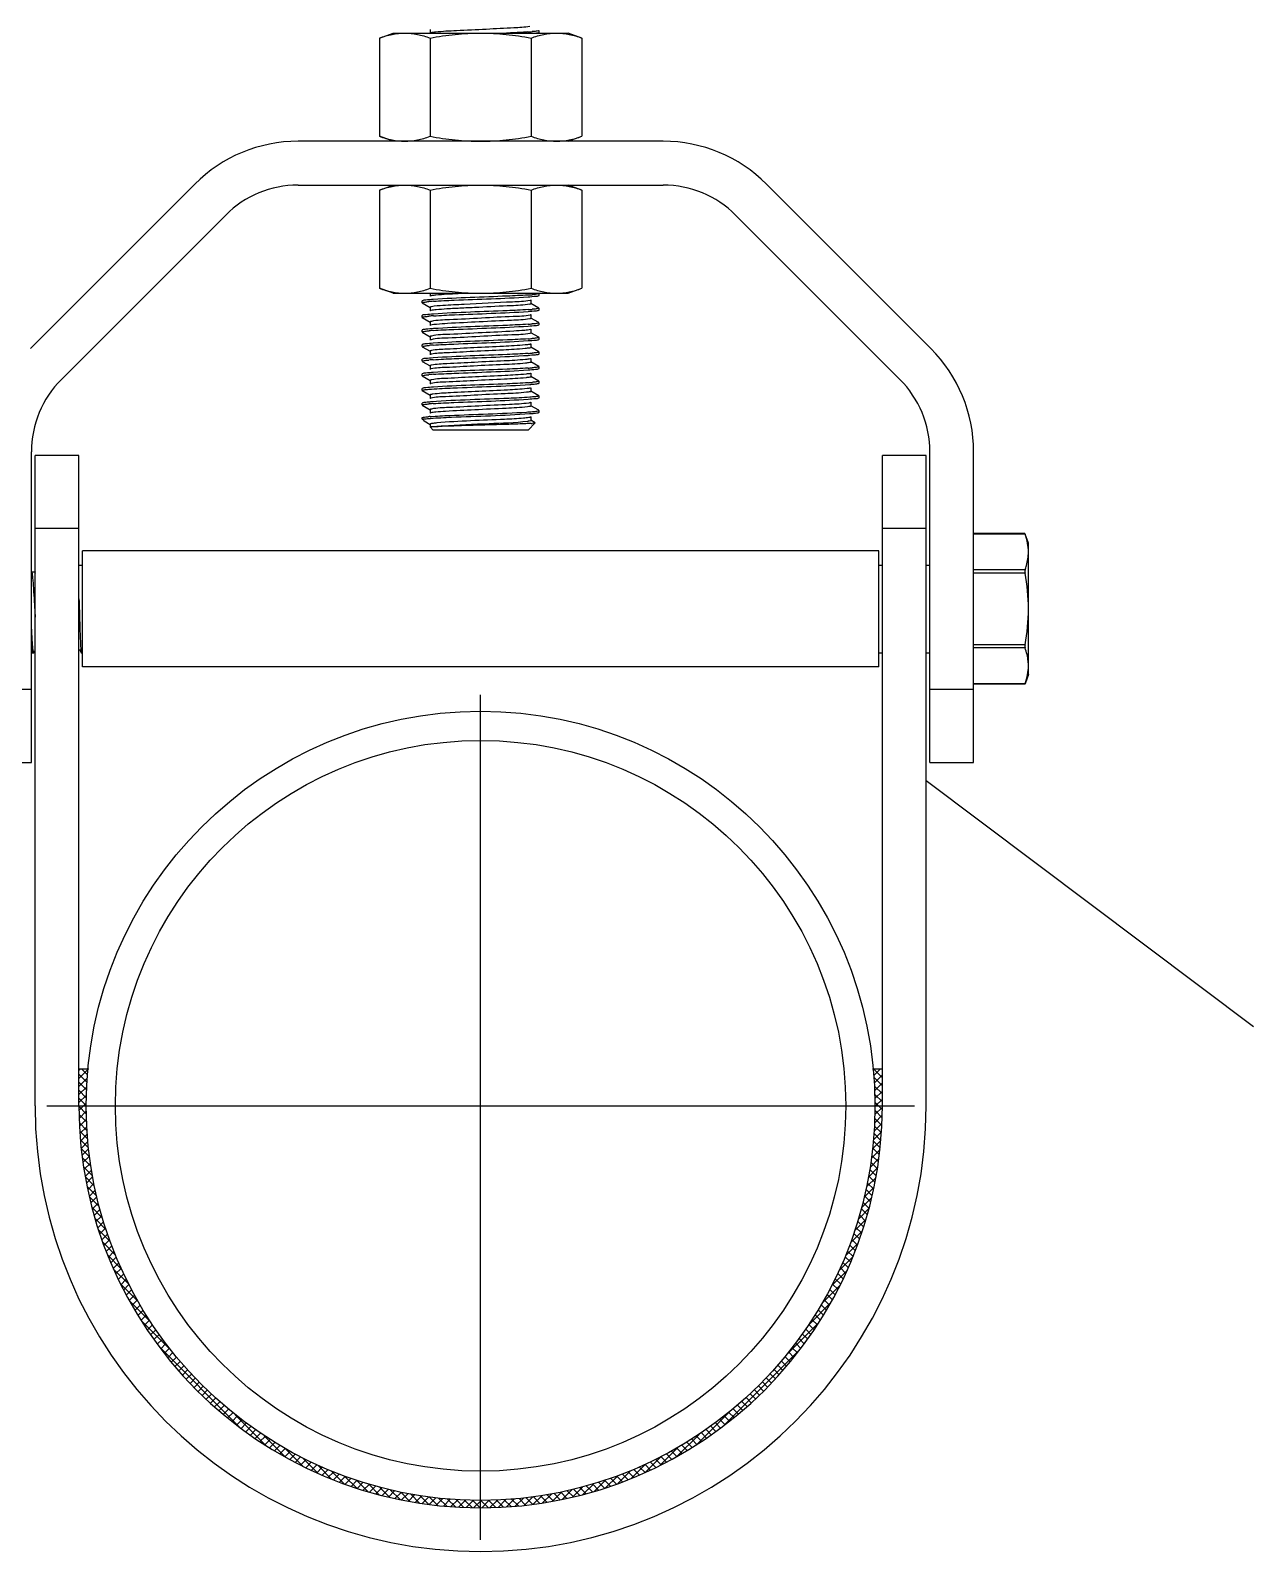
# Model space of a CAD drawing. Extents: x 27938 to 1507990, y 110129 to 923079.
# Drawn here: x 646311 to 648305, y 338932 to 341410 of the extents above; entities that cross this region are included whole.
import ezdxf

# ---------------------------------------------------------------- set-up
doc = ezdxf.new("R2010")
doc.units = 0
doc.header["$LTSCALE"] = 1000
doc.header["$MEASUREMENT"] = 0
doc.linetypes.add('CENTER', pattern=[50.8, 31.75, -6.35, 6.35, -6.35])
doc.styles.get("Standard").update_dxf_attribs({"font": 'gbenor.shx', "bigfont": 'gbcbig.shx'})
doc.dimstyles.get("Standard").update_dxf_attribs({"dimtxt": 0.18, "dimasz": 0.18, "dimexe": 0.18, "dimexo": 0.0625, "dimgap": 0.09, "dimtad": 0, "dimtih": 1, "dimtoh": 1, "dimdec": 4, "dimzin": 0, "dimdsep": 46, "dimtxsty": 'Standard', "dimcen": 0.09, "dimadec": 0, "dimazin": 0, "dimtfac": 1, "dimtdec": 4, "dimtofl": 0, "dimtmove": 0, "dimatfit": 3, "dimfxl": 1, "dimtolj": 1, "dimtzin": 0, "dimarcsym": 0})

msp = doc.modelspace()

# ---------------------------------------------------------------- hatches: boundary and pattern name
h = msp.add_hatch()
h.set_pattern_fill('ANSI37', color=256, scale=2.904, style=0)
h.set_pattern_definition([(45, (786644.907, 604978.367), (-6.51966594, 6.51966594), []), (135, (786644.907, 604978.367), (-6.51966594, -6.51966594), [])])
h.paths.add_polyline_path([(647700.1, 339717.8), (647685.4, 339717.8, -0.023186), (647688.2, 339658.3, -1), (646402.3, 339658.3, -0.023186), (646405.1, 339717.8), (646390.4, 339717.8), (646390.4, 339658.3, 1), (647700.1, 339658.3)])

# ---------------------------------------------------------------- linework, layer by layer
at = {"linetype": 'Continuous'}
for p, q in [((646880.3, 341398.1), (646902.4, 341406.1)), ((646880.3, 341398.1), (646880.3, 341238)), ((646902.4, 341406.1), (647188.1, 341406.1)), ((646962.8, 341398.1), (646962.8, 341238)), ((646962.9, 341411.9), (646962.9, 341405.9)), ((647127.7, 341398.1), (647127.7, 341238)), ((647140.3, 341407.1), (647140.5, 341407.4)), ((647140.5, 341407.4), (647140.5, 341410.4)), ((647140.5, 341407.4), (647140.5, 341410.4)), ((647210.2, 341398.1), (647188.1, 341406.1)), ((647210.2, 341398.1), (647210.2, 341238)), ((647342.9, 341229.9), (646747.6, 341229.9)), ((646902.4, 341229.9), (646880.3, 341238)), ((647188.1, 341229.9), (647210.2, 341238)), ((646579.2, 341160.2), (646311.3, 340892.3)), ((646747.6, 341158.5), (647342.9, 341158.5)), ((646880.3, 341150.4), (646902.4, 341158.5)), ((646880.3, 341150.4), (646880.3, 340990.3)), ((646962.8, 341150.4), (646962.8, 340990.3)), ((647127.7, 341150.4), (647127.7, 340990.3)), ((647210.2, 341150.4), (647188.1, 341158.5)), ((647210.2, 341150.4), (647210.2, 340990.3)), ((647779.2, 340892.3), (647511.3, 341160.2)), ((646361.8, 340841.8), (646629.7, 341109.7)), ((647460.8, 341109.7), (647728.7, 340841.8)), ((646902.4, 340982.3), (646880.3, 340990.3)), ((646902.4, 340982.3), (647188.1, 340982.3)), ((646950.2, 340970.1), (646950, 340969.8)), ((646950, 340966.9), (646950, 340969.8)), ((646950, 340966.9), (646950, 340969.8)), ((646962.9, 340983.2), (646962.9, 340977.3)), ((647127.6, 340965.4), (647127.6, 340971.3)), ((647140.3, 340978.5), (647140.5, 340978.8)), ((647140.5, 340978.8), (647140.5, 340981.7)), ((647140.5, 340978.8), (647140.5, 340981.7)), ((647188.1, 340982.3), (647210.2, 340990.3)), ((646950.2, 340946.3), (646950, 340946)), ((646950, 340943), (646950, 340946)), ((646950, 340943), (646950, 340946)), ((646950.2, 340966.6), (646963.1, 340959.1)), ((646962.9, 340959.4), (646962.9, 340953.5)), ((647140.3, 340958.2), (647127.3, 340965.7)), ((647127.6, 340941.6), (647127.6, 340947.5)), ((647140.3, 340954.7), (647140.5, 340954.9)), ((647140.5, 340954.9), (647140.5, 340957.9)), ((647140.5, 340954.9), (647140.5, 340957.9)), ((646950.2, 340922.5), (646950, 340922.2)), ((646950, 340919.2), (646950, 340922.2)), ((646950, 340919.2), (646950, 340922.2)), ((646950.2, 340942.8), (646963.1, 340935.3)), ((646950.2, 340919), (646963.1, 340911.5)), ((646962.9, 340935.6), (646962.9, 340929.6)), ((647126.2, 340940.8), (647125.5, 340940.7)), ((647140.3, 340934.4), (647127.3, 340941.9)), ((647127.6, 340917.7), (647127.6, 340923.7)), ((647140.3, 340930.9), (647140.5, 340931.1)), ((647140.5, 340931.1), (647140.5, 340934.1)), ((647140.5, 340931.1), (647140.5, 340934.1)), ((646950.2, 340898.7), (646950, 340898.4)), ((646950, 340895.4), (646950, 340898.4)), ((646950, 340895.4), (646950, 340898.4)), ((646950.2, 340895.2), (646963.1, 340887.7)), ((646962.9, 340911.8), (646962.9, 340905.8)), ((647126.5, 340917.1), (647125.6, 340916.9)), ((647140.3, 340910.6), (647127.3, 340918)), ((647140.3, 340886.7), (647127.3, 340894.2)), ((647127.6, 340893.9), (647127.6, 340899.9)), ((647140.3, 340907.1), (647140.5, 340907.3)), ((647140.5, 340907.3), (647140.5, 340910.3)), ((647140.5, 340907.3), (647140.5, 340910.3)), ((646950.2, 340874.8), (646950, 340874.6)), ((646950, 340871.6), (646950, 340874.6)), ((646950, 340871.6), (646950, 340874.6)), ((646950.2, 340871.3), (646963.1, 340863.9)), ((646962.9, 340888), (646962.9, 340882)), ((647140.3, 340862.9), (647127.3, 340870.4)), ((647127.6, 340870.1), (647127.6, 340876.1)), ((647140.3, 340883.2), (647140.5, 340883.5)), ((647140.5, 340883.5), (647140.5, 340886.5)), ((647140.5, 340883.5), (647140.5, 340886.5)), ((646950.2, 340851), (646950, 340850.8)), ((646950, 340847.8), (646950, 340850.8)), ((646950, 340847.8), (646950, 340850.8)), ((646950.2, 340847.5), (646963.1, 340840)), ((646962.9, 340864.2), (646962.9, 340858.2)), ((647140.3, 340839.1), (647127.3, 340846.6)), ((647127.6, 340846.3), (647127.6, 340852.3)), ((647140.3, 340859.4), (647140.5, 340859.7)), ((647140.5, 340859.7), (647140.5, 340862.7)), ((647140.5, 340859.7), (647140.5, 340862.7)), ((646950.2, 340827.2), (646950, 340827)), ((646950, 340824), (646950, 340827)), ((646950, 340824), (646950, 340827)), ((646950.2, 340823.7), (646963.1, 340816.2)), ((646962.9, 340840.3), (646962.9, 340834.4)), ((647140.3, 340815.3), (647127.3, 340822.8)), ((647127.6, 340822.5), (647127.6, 340828.4)), ((647140.3, 340835.6), (647140.5, 340835.9)), ((647140.5, 340835.9), (647140.5, 340838.9)), ((647140.5, 340835.9), (647140.5, 340838.9)), ((646950.2, 340803.4), (646950, 340803.1)), ((646950, 340800.2), (646950, 340803.1)), ((646950, 340800.2), (646950, 340803.1)), ((646950.2, 340799.9), (646963.1, 340792.4)), ((646962.9, 340816.5), (646962.9, 340810.6)), ((647140.3, 340791.5), (647127.3, 340799)), ((647127.6, 340798.7), (647127.6, 340804.6)), ((647140.3, 340811.8), (647140.5, 340812.1)), ((647140.5, 340812.1), (647140.5, 340815)), ((647140.5, 340812.1), (647140.5, 340815)), ((646950, 340779.4), (646950.2, 340779.6)), ((646950, 340779.3), (646950, 340779.4)), ((646950, 340777.2), (646950, 340779.3)), ((646950, 340777.2), (646952.6, 340777.2)), ((646952.1, 340775.1), (646953, 340774.5)), ((646953, 340774.5), (646963.1, 340768.6)), ((646962.9, 340792.7), (646962.9, 340786.8)), ((647122.6, 340759.4), (647134.3, 340771)), ((647127.3, 340780.5), (647128.4, 340781.1)), ((647134.2, 340771.2), (647127.3, 340775.2)), ((647127.6, 340774.9), (647127.6, 340780.8)), ((647140.3, 340791), (647140.4, 340791.1)), ((647140.3, 340788), (647140.5, 340788.3)), ((647140.5, 340788.3), (647140.5, 340791.2)), ((647140.5, 340788.3), (647140.5, 340791.2)), ((646962.9, 340768.9), (646962.9, 340764.4)), ((646968.5, 340764.4), (646962.9, 340764.4)), ((646967.9, 340759.4), (646962.9, 340764.4)), ((647122.6, 340759.4), (646967.9, 340759.4)), ((646313, 340217.9), (646313, 340723.9)), ((647777.5, 340217.9), (647777.5, 340723.9)), ((647848.9, 340217.9), (647848.9, 340723.9)), ((646390.4, 340718), (646319, 340718)), ((646319, 339658.3), (646319, 340718)), ((646390.4, 339658.3), (646390.4, 340718)), ((647771.5, 340718), (647700.1, 340718)), ((647700.1, 339658.3), (647700.1, 340718)), ((647771.5, 339658.3), (647771.5, 340718)), ((646390.4, 340598.9), (646319, 340598.9)), ((647771.5, 340598.9), (647700.1, 340598.9)), ((647932.6, 340590.7), (647848.9, 340590.7)), ((647932.8, 340589.9), (647848.9, 340589.9)), ((647932.5, 340590.7), (647932.8, 340589.9)), ((647938.2, 340575.1), (647932.8, 340589.9)), ((647938.2, 340360.8), (647938.2, 340575.1)), ((647694.1, 340562.6), (646396.4, 340562.6)), ((646396.4, 340373.3), (646396.4, 340562.6)), ((647694.1, 340373.3), (647694.1, 340562.6)), ((646313.3, 340527.8), (646313, 340528.3)), ((646318.2, 340528), (646313, 340528)), ((646319, 340529.7), (646318, 340528)), ((646390.4, 340539.4), (646396.4, 340539.4)), ((646390.4, 340539.4), (646396.4, 340539.4)), ((647694.1, 340539.4), (647700.1, 340539.4)), ((647694.1, 340539.4), (647700.1, 340539.4)), ((647771.5, 340539.4), (647777.5, 340539.4)), ((647771.5, 340539.4), (647777.5, 340539.4)), ((647932.8, 340531.5), (647848.9, 340531.5)), ((647932.8, 340526.3), (647848.9, 340526.3)), ((646313, 340398.5), (646314, 340396.7)), ((646317.2, 340396.7), (646319, 340399.8)), ((646390.4, 340401.6), (646391.3, 340401.6)), ((646391, 340401.8), (646391.1, 340401.6)), ((646391.1, 340401.6), (646394, 340396.5)), ((647932.8, 340409.5), (647848.9, 340409.5)), ((647932.8, 340404.3), (647848.9, 340404.3)), ((646314, 340396.7), (646314.3, 340396.5)), ((646314.3, 340396.5), (646316.9, 340396.5)), ((646314.3, 340396.5), (646316.9, 340396.5)), ((646317.2, 340396.7), (646316.9, 340396.5)), ((646394, 340396.5), (646394.1, 340396.5)), ((646394.1, 340396.5), (646396.4, 340396.5)), ((646394.1, 340396.5), (646396.4, 340396.5)), ((647694.1, 340373.3), (646396.4, 340373.3)), ((647694.1, 340396.5), (647700.1, 340396.5)), ((647694.1, 340396.5), (647700.1, 340396.5)), ((647771.5, 340396.5), (647777.5, 340396.5)), ((647771.5, 340396.5), (647777.5, 340396.5)), ((647938.2, 340360.8), (647932.8, 340345.9)), ((646241.6, 340336.9), (646313, 340336.9)), ((647777.5, 340336.9), (647848.9, 340336.9)), ((647932.8, 340345.9), (647848.9, 340345.9)), ((647932.6, 340345.1), (647848.9, 340345.1)), ((647932.8, 340345.9), (647932.5, 340345.1)), ((646241.6, 340217.9), (646313, 340217.9)), ((647777.5, 340217.9), (647848.9, 340217.9)), ((646406.6, 339717.8), (646390.4, 339717.8)), ((647700.1, 339717.8), (647683.9, 339717.8))]:
    msp.add_line(p, q, dxfattribs=at)
at = {"color": 0, "linetype": 'CENTER'}
for p, q in [((647045.2, 338951), (647045.2, 340327.7)), ((646338, 339658.3), (647752.5, 339658.3))]:
    msp.add_line(p, q, dxfattribs=at)
at = {"linetype": 'Continuous'}
for radius in [642.9, 595.3]:
    msp.add_circle((647045.2, 339658.3), radius, dxfattribs=at)
for centre, radius, start, end in [((647095, 341819.1), 412, 273.8133, 274.8057), ((647125.7, 341484.9), 79.4, 277.0234, 277.4125), ((646747.6, 340991.8), 238.1, 90, 135), ((647342.9, 340991.8), 238.1, 45, 90), ((646747.6, 340991.8), 166.7, 90, 135), ((647342.9, 340991.8), 166.7, 45, 90), ((646995.7, 340556.3), 413.8, 93.801, 94.806), ((647095.1, 341388.4), 409.9, 273.83, 274.8033), ((646996.1, 340527.9), 418.5, 93.7705, 94.8059), ((647095.1, 341364.7), 410.1, 273.8287, 274.8033), ((647121.6, 340983.8), 19.7, 281.4638, 282.555), ((646995.2, 340515.2), 407.3, 93.848, 94.803), ((647095.1, 341340.5), 409.6, 273.8318, 274.8033), ((646995.3, 340490.2), 408.5, 93.8383, 94.8045), ((647095.4, 341313.9), 406.9, 273.8501, 274.8032), ((646995.4, 340464.5), 410.4, 93.8243, 94.8054), ((647095.2, 341292.2), 409, 273.8361, 274.8034), ((647610.8, 340723.9), 238.1, 0, 45), ((646995.7, 340437.4), 413.7, 93.8019, 94.806), ((647095.1, 341269.3), 409.9, 273.8301, 274.8033), ((646479.7, 340723.9), 166.7, 135, 180), ((647095.1, 341245.7), 410.1, 273.8286, 274.8033), ((647610.8, 340723.9), 166.7, 0, 45), ((646995.2, 340396.2), 407.3, 93.8481, 94.803), ((646985.5, 340494.9), 287.3, 94.5029, 95.1286), ((646991.5, 340417.2), 362.3, 94.4288, 94.5479), ((647111.1, 340859.3), 86.5, 277.0601, 277.7461), ((647116.4, 340928.1), 158.4, 274.1459, 274.589), ((647045.2, 339658.3), 726.3, 180, 0), ((647045.2, 339658.3), 654.9, 180, 0)]:
    msp.add_arc(centre, radius, start, end, dxfattribs=at)
for points, knots in [([(647125.2, 341416.9), (647116.8, 341415.3), (647093, 341414.4), (647053.3, 341412.1), (647010.6, 341410.2), (646983, 341408.8), (646971.6, 341407.7)], [0, 0, 0, 0, 0.167345, 0.461239, 0.776453, 1, 1, 1, 1]), ([(646880.3, 341398.1), (646887, 341400.5), (646900.5, 341404.6), (646914.6, 341406.1), (646921.5, 341406.1)], [0, 0, 0, 0, 0.506411, 1, 1, 1, 1]), ([(646921.5, 341406.1), (646928.5, 341406.1), (646942.5, 341404.6), (646956.1, 341400.5), (646962.8, 341398.1)], [0, 0, 0, 0, 0.493589, 1, 1, 1, 1]), ([(646962.8, 341398.1), (646976.4, 341400.6), (647003.8, 341404.6), (647031.4, 341406.1), (647045.2, 341406.1)], [0, 0, 0, 0, 0.500036, 1, 1, 1, 1]), ([(646971.6, 341407.7), (646970.5, 341407.6), (646967.7, 341407.1), (646964.7, 341407.1), (646963.1, 341406.2)], [0, 0, 0, 0, 0.374818, 1, 1, 1, 1]), ([(647045.2, 341406.1), (647059.1, 341406.1), (647086.7, 341404.6), (647114.1, 341400.6), (647127.7, 341398.1)], [0, 0, 0, 0, 0.499964, 1, 1, 1, 1]), ([(647122.4, 341408), (647119.9, 341407.8), (647108.2, 341407.1), (647096.5, 341406.6), (647087.2, 341406.1)], [0, 0, 0, 0, 0.209715, 1, 1, 1, 1]), ([(647127.7, 341398.1), (647134.4, 341400.5), (647148, 341404.6), (647162, 341406.1), (647169, 341406.1)], [0, 0, 0, 0, 0.506411, 1, 1, 1, 1]), ([(647140.5, 341410.4), (647140.5, 341409.9), (647138.2, 341409.6), (647137.1, 341409.3), (647135.9, 341409.2)], [0, 0, 0, 0, 0.271552, 1, 1, 1, 1]), ([(647135.9, 341406.2), (647136.5, 341406.3), (647137.9, 341406.5), (647139.5, 341406.7), (647140.3, 341407.1)], [0, 0, 0, 0, 0.362796, 1, 1, 1, 1]), ([(647169, 341406.1), (647175.9, 341406.1), (647190, 341404.6), (647203.5, 341400.5), (647210.2, 341398.1)], [0, 0, 0, 0, 0.493589, 1, 1, 1, 1]), ([(646880.3, 341238), (646887, 341235.5), (646900.5, 341231.5), (646914.6, 341229.9), (646921.5, 341229.9)], [0, 0, 0, 0, 0.506411, 1, 1, 1, 1]), ([(646921.5, 341229.9), (646928.5, 341229.9), (646942.5, 341231.5), (646956.1, 341235.5), (646962.8, 341238)], [0, 0, 0, 0, 0.493589, 1, 1, 1, 1]), ([(646962.8, 341238), (646976.4, 341235.5), (647003.8, 341231.4), (647031.4, 341229.9), (647045.2, 341229.9)], [0, 0, 0, 0, 0.500036, 1, 1, 1, 1]), ([(647045.2, 341229.9), (647059.1, 341229.9), (647086.7, 341231.4), (647114.1, 341235.5), (647127.7, 341238)], [0, 0, 0, 0, 0.499964, 1, 1, 1, 1]), ([(647127.7, 341238), (647134.4, 341235.5), (647148, 341231.5), (647162, 341229.9), (647169, 341229.9)], [0, 0, 0, 0, 0.506411, 1, 1, 1, 1]), ([(647169, 341229.9), (647175.9, 341229.9), (647190, 341231.5), (647203.5, 341235.5), (647210.2, 341238)], [0, 0, 0, 0, 0.493589, 1, 1, 1, 1]), ([(646880.3, 341150.4), (646887, 341152.9), (646900.5, 341156.9), (646914.6, 341158.5), (646921.5, 341158.5)], [0, 0, 0, 0, 0.506411, 1, 1, 1, 1]), ([(646921.5, 341158.5), (646928.5, 341158.5), (646942.5, 341156.9), (646956.1, 341152.9), (646962.8, 341150.4)], [0, 0, 0, 0, 0.493589, 1, 1, 1, 1]), ([(646962.8, 341150.4), (646976.4, 341152.9), (647003.8, 341157), (647031.4, 341158.5), (647045.2, 341158.5)], [0, 0, 0, 0, 0.500036, 1, 1, 1, 1]), ([(647045.2, 341158.5), (647059.1, 341158.5), (647086.7, 341157), (647114.1, 341152.9), (647127.7, 341150.4)], [0, 0, 0, 0, 0.499964, 1, 1, 1, 1]), ([(647127.7, 341150.4), (647134.4, 341152.9), (647148, 341156.9), (647162, 341158.5), (647169, 341158.5)], [0, 0, 0, 0, 0.506411, 1, 1, 1, 1]), ([(647169, 341158.5), (647175.9, 341158.5), (647190, 341156.9), (647203.5, 341152.9), (647210.2, 341150.4)], [0, 0, 0, 0, 0.493589, 1, 1, 1, 1]), ([(646880.3, 340990.3), (646887, 340987.9), (646900.5, 340983.8), (646914.6, 340982.3), (646921.5, 340982.3)], [0, 0, 0, 0, 0.506411, 1, 1, 1, 1]), ([(646921.5, 340982.3), (646928.5, 340982.3), (646942.5, 340983.8), (646956.1, 340987.9), (646962.8, 340990.3)], [0, 0, 0, 0, 0.493589, 1, 1, 1, 1]), ([(646950, 340966.9), (646950, 340967.3), (646952.3, 340967.6), (646953.4, 340967.9), (646954.6, 340968)], [0, 0, 0, 0, 0.271489, 1, 1, 1, 1]), ([(646968.1, 340972.2), (646963.9, 340971.9), (646958.1, 340971.1), (646951.8, 340971), (646950.2, 340970.1)], [0, 0, 0, 0, 0.690397, 1, 1, 1, 1]), ([(646962.8, 340990.3), (646976.4, 340987.8), (647003.8, 340983.8), (647031.4, 340982.3), (647045.2, 340982.3)], [0, 0, 0, 0, 0.500036, 1, 1, 1, 1]), ([(646972.1, 340979.1), (646971, 340979), (646968, 340978.5), (646964.8, 340978.5), (646963.1, 340977.6)], [0, 0, 0, 0, 0.376069, 1, 1, 1, 1]), ([(647125.8, 340970.5), (647116.5, 340968.5), (647080.4, 340967.7), (647033.1, 340965), (646989, 340962.4), (646971.1, 340961.6), (646964.9, 340960.2)], [0, 0, 0, 0, 0.177393, 0.66769, 0.881926, 1, 1, 1, 1]), ([(647122.5, 340979.4), (647111.2, 340978.6), (647059.7, 340976.1), (647008.2, 340974.9), (646968.1, 340972.2)], [0, 0, 0, 0, 0.219163, 1, 1, 1, 1]), ([(646968.3, 340969.2), (646979.5, 340970), (647031, 340972.5), (647082.4, 340973.7), (647122.5, 340976.4)], [0, 0, 0, 0, 0.219847, 1, 1, 1, 1]), ([(647024.8, 340982.3), (647019.4, 340982), (647001.8, 340981.1), (646984.2, 340980.3), (646972.1, 340979.1)], [0, 0, 0, 0, 0.307606, 1, 1, 1, 1]), ([(647045.2, 340982.3), (647059.1, 340982.3), (647086.7, 340983.8), (647114.1, 340987.8), (647127.7, 340990.3)], [0, 0, 0, 0, 0.499964, 1, 1, 1, 1]), ([(647122.5, 340976.4), (647126.6, 340976.7), (647132.4, 340977.5), (647138.7, 340977.6), (647140.3, 340978.5)], [0, 0, 0, 0, 0.69032, 1, 1, 1, 1]), ([(647127.3, 340971), (647127.2, 340970.9), (647126.7, 340970.7), (647126.2, 340970.6), (647125.8, 340970.5)], [0, 0, 0, 0, 0.399724, 1, 1, 1, 1]), ([(647127.7, 340990.3), (647134.4, 340987.9), (647148, 340983.8), (647162, 340982.3), (647169, 340982.3)], [0, 0, 0, 0, 0.506411, 1, 1, 1, 1]), ([(647140.5, 340981.7), (647140.5, 340981.3), (647138.2, 340981), (647137.1, 340980.7), (647135.9, 340980.6)], [0, 0, 0, 0, 0.271498, 1, 1, 1, 1]), ([(647169, 340982.3), (647175.9, 340982.3), (647190, 340983.8), (647203.5, 340987.9), (647210.2, 340990.3)], [0, 0, 0, 0, 0.493589, 1, 1, 1, 1]), ([(646950, 340943), (646950, 340943.5), (646952.3, 340943.8), (646953.5, 340944.1), (646954.6, 340944.2)], [0, 0, 0, 0, 0.271295, 1, 1, 1, 1]), ([(646968.3, 340948.4), (646964.1, 340948.1), (646958.2, 340947.3), (646951.9, 340947.2), (646950.2, 340946.3)], [0, 0, 0, 0, 0.690611, 1, 1, 1, 1]), ([(646964.9, 340960.2), (646964.4, 340960.1), (646963.8, 340960), (646962.9, 340959.6), (646962.9, 340959.4)], [0, 0, 0, 0, 0.704879, 1, 1, 1, 1]), ([(646963.8, 340954), (646963.7, 340954), (646963.5, 340953.9), (646963.2, 340953.8), (646963.1, 340953.8)], [0, 0, 0, 0, 0.566217, 1, 1, 1, 1]), ([(647125.5, 340964.5), (647115.6, 340962.5), (647087.5, 340961.8), (647050.6, 340959.6), (647015.6, 340958), (646992.5, 340956.9), (646975.7, 340955.5), (646966.7, 340954.9), (646963.8, 340954)], [0, 0, 0, 0, 0.187457, 0.515971, 0.686936, 0.835422, 0.943971, 1, 1, 1, 1]), ([(647126.2, 340946.8), (647117.1, 340944.6), (647090.3, 340944.3), (647046.5, 340941.5), (647002, 340939.1), (646974.6, 340938.5), (646964.9, 340936.4)], [0, 0, 0, 0, 0.173043, 0.493074, 0.817013, 1, 1, 1, 1]), ([(647122.5, 340955.6), (647111.2, 340954.8), (647059.8, 340952.3), (647008.4, 340951.1), (646968.3, 340948.4)], [0, 0, 0, 0, 0.218984, 1, 1, 1, 1]), ([(646968.5, 340945.4), (646979.8, 340946.2), (647031.2, 340948.7), (647082.6, 340949.9), (647122.5, 340952.6)], [0, 0, 0, 0, 0.220532, 1, 1, 1, 1]), ([(647122.5, 340952.6), (647126.6, 340952.9), (647132.4, 340953.7), (647138.7, 340953.8), (647140.3, 340954.7)], [0, 0, 0, 0, 0.690291, 1, 1, 1, 1]), ([(647127.6, 340965.4), (647127.6, 340965.2), (647126.8, 340964.8), (647126.3, 340964.7), (647125.8, 340964.6)], [0, 0, 0, 0, 0.300214, 1, 1, 1, 1]), ([(647127.3, 340947.2), (647127.2, 340947.1), (647126.8, 340947), (647126.4, 340946.9), (647126.2, 340946.8)], [0, 0, 0, 0, 0.410179, 1, 1, 1, 1]), ([(647140.5, 340957.9), (647140.5, 340957.5), (647138.2, 340957.2), (647137.1, 340956.9), (647135.9, 340956.7)], [0, 0, 0, 0, 0.271487, 1, 1, 1, 1]), ([(646950, 340919.2), (646950, 340919.7), (646952.3, 340919.9), (646953.4, 340920.3), (646954.6, 340920.4)], [0, 0, 0, 0, 0.271606, 1, 1, 1, 1]), ([(646968.5, 340924.6), (646964.3, 340924.3), (646958.4, 340923.5), (646951.9, 340923.4), (646950.2, 340922.5)], [0, 0, 0, 0, 0.690892, 1, 1, 1, 1]), ([(646964.9, 340936.4), (646964.4, 340936.3), (646963.8, 340936.2), (646962.9, 340935.8), (646962.9, 340935.6)], [0, 0, 0, 0, 0.705077, 1, 1, 1, 1]), ([(646964.1, 340930.3), (646963.9, 340930.2), (646963.6, 340930.1), (646963.3, 340930), (646963.1, 340929.9)], [0, 0, 0, 0, 0.579663, 1, 1, 1, 1]), ([(647125.5, 340940.7), (647115.8, 340938.7), (647088, 340938.1), (647043.4, 340935.3), (647002.6, 340933.8), (646976.3, 340931.8), (646967.1, 340931.1), (646964.1, 340930.3)], [0, 0, 0, 0, 0.184913, 0.510935, 0.830756, 0.941119, 1, 1, 1, 1]), ([(647126.5, 340923.1), (647123.4, 340922.2), (647114.3, 340921.6), (647088.1, 340919.5), (647047.2, 340918.1), (647002.5, 340915.3), (646974.8, 340914.7), (646965, 340912.6)], [0, 0, 0, 0, 0.058467, 0.168569, 0.488344, 0.81473, 1, 1, 1, 1]), ([(646967.8, 340921.6), (646979.1, 340922.4), (647030.7, 340924.8), (647082.4, 340926), (647122.7, 340928.8)], [0, 0, 0, 0, 0.219027, 1, 1, 1, 1]), ([(647122.5, 340931.7), (647111.3, 340931), (647060, 340928.5), (647008.6, 340927.3), (646968.5, 340924.6)], [0, 0, 0, 0, 0.218636, 1, 1, 1, 1]), ([(647122.7, 340928.8), (647126.8, 340929.1), (647132.5, 340929.8), (647138.7, 340930), (647140.3, 340930.9)], [0, 0, 0, 0, 0.69012, 1, 1, 1, 1]), ([(647127.6, 340941.6), (647127.6, 340941.4), (647127, 340941), (647126.5, 340940.9), (647126.2, 340940.8)], [0, 0, 0, 0, 0.308051, 1, 1, 1, 1]), ([(647127.3, 340923.4), (647127.2, 340923.3), (647126.9, 340923.2), (647126.6, 340923.1), (647126.5, 340923.1)], [0, 0, 0, 0, 0.42214, 1, 1, 1, 1]), ([(647140.5, 340934.1), (647140.5, 340933.7), (647138.2, 340933.4), (647137.1, 340933.1), (647135.9, 340932.9)], [0, 0, 0, 0, 0.271512, 1, 1, 1, 1]), ([(646950, 340895.4), (646950, 340895.8), (646952.3, 340896.1), (646953.4, 340896.4), (646954.6, 340896.6)], [0, 0, 0, 0, 0.271632, 1, 1, 1, 1]), ([(646967.8, 340900.7), (646963.8, 340900.5), (646958, 340899.7), (646951.8, 340899.6), (646950.2, 340898.7)], [0, 0, 0, 0, 0.690153, 1, 1, 1, 1]), ([(646965, 340912.6), (646964.4, 340912.5), (646963.8, 340912.4), (646962.9, 340912), (646962.9, 340911.8)], [0, 0, 0, 0, 0.70574, 1, 1, 1, 1]), ([(646964.4, 340906.6), (646964.1, 340906.5), (646963.7, 340906.4), (646963.3, 340906.2), (646963.1, 340906.1)], [0, 0, 0, 0, 0.591406, 1, 1, 1, 1]), ([(647125.6, 340916.9), (647116, 340914.9), (647088.5, 340914.2), (647044.1, 340911.8), (647000.3, 340909.1), (646973.5, 340908.8), (646964.4, 340906.6)], [0, 0, 0, 0, 0.182676, 0.506256, 0.826306, 1, 1, 1, 1]), ([(647117.7, 340898), (647106, 340896.9), (647078.2, 340895.4), (647035.6, 340893.6), (646996.4, 340891.3), (646973.2, 340890.5), (646965, 340888.8)], [0, 0, 0, 0, 0.229817, 0.546056, 0.837001, 1, 1, 1, 1]), ([(647122.7, 340907.9), (647111.4, 340907.2), (647059.8, 340904.7), (647008.1, 340903.5), (646967.8, 340900.7)], [0, 0, 0, 0, 0.218951, 1, 1, 1, 1]), ([(646967.9, 340897.8), (646979.2, 340898.5), (647030.7, 340901), (647082.4, 340902.2), (647122.6, 340905)], [0, 0, 0, 0, 0.219111, 1, 1, 1, 1]), ([(647126.7, 340899.3), (647126.3, 340899.2), (647123.3, 340898.5), (647120.3, 340898.3), (647117.7, 340898)], [0, 0, 0, 0, 0.153672, 1, 1, 1, 1]), ([(647127.6, 340893.9), (647127.6, 340893), (647122.5, 340893.1), (647120.2, 340892.3), (647117.7, 340892)], [0, 0, 0, 0, 0.264855, 1, 1, 1, 1]), ([(647122.6, 340905), (647126.7, 340905.2), (647132.4, 340906), (647138.7, 340906.1), (647140.3, 340907.1)], [0, 0, 0, 0, 0.690251, 1, 1, 1, 1]), ([(647127.6, 340917.7), (647127.6, 340917.6), (647127.1, 340917.3), (647126.8, 340917.2), (647126.5, 340917.1)], [0, 0, 0, 0, 0.317825, 1, 1, 1, 1]), ([(647127.3, 340899.6), (647127.3, 340899.5), (647127.1, 340899.4), (647126.8, 340899.4), (647126.7, 340899.3)], [0, 0, 0, 0, 0.435885, 1, 1, 1, 1]), ([(647140.5, 340910.3), (647140.5, 340909.9), (647138.2, 340909.6), (647137.1, 340909.3), (647135.9, 340909.1)], [0, 0, 0, 0, 0.271635, 1, 1, 1, 1]), ([(646950, 340871.6), (646950, 340872), (646952.3, 340872.3), (646953.4, 340872.6), (646954.6, 340872.8)], [0, 0, 0, 0, 0.271604, 1, 1, 1, 1]), ([(646967.9, 340876.9), (646963.8, 340876.7), (646958.1, 340875.9), (646951.8, 340875.8), (646950.2, 340874.8)], [0, 0, 0, 0, 0.690253, 1, 1, 1, 1]), ([(646965, 340888.8), (646964.5, 340888.7), (646963.9, 340888.6), (646962.9, 340888.2), (646962.9, 340888)], [0, 0, 0, 0, 0.706684, 1, 1, 1, 1]), ([(646964.7, 340882.8), (646964.4, 340882.7), (646963.8, 340882.6), (646963.3, 340882.4), (646963.1, 340882.3)], [0, 0, 0, 0, 0.601132, 1, 1, 1, 1]), ([(647117.7, 340892), (647105.9, 340890.9), (647077.9, 340889.5), (647034.9, 340887.7), (646995.8, 340885.2), (646972.6, 340884.6), (646964.7, 340882.8)], [0, 0, 0, 0, 0.231611, 0.549958, 0.840821, 1, 1, 1, 1]), ([(647118.5, 340874.3), (647107, 340873.1), (647079.2, 340871.7), (647036.5, 340869.8), (646997, 340867.5), (646973.4, 340866.7), (646965.1, 340865)], [0, 0, 0, 0, 0.226067, 0.541995, 0.83483, 1, 1, 1, 1]), ([(647122.6, 340884.1), (647111.3, 340883.4), (647059.7, 340880.9), (647008.1, 340879.7), (646967.9, 340876.9)], [0, 0, 0, 0, 0.219164, 1, 1, 1, 1]), ([(646968, 340874), (646979.3, 340874.7), (647030.8, 340877.2), (647082.4, 340878.4), (647122.5, 340881.1)], [0, 0, 0, 0, 0.21936, 1, 1, 1, 1]), ([(647127.3, 340875.8), (647127, 340875.6), (647124.1, 340874.8), (647121.1, 340874.5), (647118.5, 340874.3)], [0, 0, 0, 0, 0.123476, 1, 1, 1, 1]), ([(647127.6, 340870.1), (647127.6, 340869.3), (647122.9, 340869.2), (647120.8, 340868.5), (647118.5, 340868.3)], [0, 0, 0, 0, 0.265469, 1, 1, 1, 1]), ([(647122.5, 340881.1), (647126.6, 340881.4), (647132.4, 340882.2), (647138.7, 340882.3), (647140.3, 340883.2)], [0, 0, 0, 0, 0.690307, 1, 1, 1, 1]), ([(647140.5, 340886.5), (647140.5, 340886.1), (647138.2, 340885.8), (647137.1, 340885.5), (647135.9, 340885.3)], [0, 0, 0, 0, 0.271547, 1, 1, 1, 1]), ([(646950, 340847.8), (646950, 340848.2), (646952.3, 340848.5), (646953.4, 340848.8), (646954.6, 340849)], [0, 0, 0, 0, 0.271494, 1, 1, 1, 1]), ([(646968, 340853.1), (646963.9, 340852.9), (646958.1, 340852.1), (646951.8, 340852), (646950.2, 340851)], [0, 0, 0, 0, 0.690391, 1, 1, 1, 1]), ([(646965.1, 340865), (646964.6, 340864.9), (646963.9, 340864.8), (646962.9, 340864.4), (646962.9, 340864.2)], [0, 0, 0, 0, 0.707858, 1, 1, 1, 1]), ([(646964.4, 340858.9), (646964.2, 340858.9), (646963.7, 340858.8), (646963.3, 340858.6), (646963.1, 340858.5)], [0, 0, 0, 0, 0.593362, 1, 1, 1, 1]), ([(647119.2, 340844.6), (647107.5, 340843.3), (647079.1, 340841.9), (647035.4, 340840.1), (646995.7, 340837.4), (646972.1, 340837.1), (646964.3, 340835.1)], [0, 0, 0, 0, 0.227469, 0.549388, 0.843981, 1, 1, 1, 1]), ([(647118.5, 340868.3), (647106.7, 340867.1), (647078.5, 340865.7), (647035.1, 340863.9), (646995.7, 340861.3), (646972.3, 340860.8), (646964.4, 340858.9)], [0, 0, 0, 0, 0.229681, 0.549925, 0.842622, 1, 1, 1, 1]), ([(647119.2, 340850.5), (647107.9, 340849.3), (647080.4, 340847.9), (647037.8, 340846.1), (646998, 340843.8), (646974, 340842.9), (646965.5, 340841.3)], [0, 0, 0, 0, 0.221233, 0.535572, 0.830345, 1, 1, 1, 1]), ([(647122.5, 340860.3), (647111.2, 340859.5), (647059.7, 340857.1), (647008.2, 340855.9), (646968, 340853.1)], [0, 0, 0, 0, 0.219166, 1, 1, 1, 1]), ([(646968.2, 340850.2), (646979.5, 340850.9), (647031, 340853.4), (647082.4, 340854.6), (647122.5, 340857.3)], [0, 0, 0, 0, 0.219828, 1, 1, 1, 1]), ([(647127.3, 340852), (647127.1, 340851.8), (647124.4, 340851), (647121.6, 340850.8), (647119.2, 340850.5)], [0, 0, 0, 0, 0.125687, 1, 1, 1, 1]), ([(647127.6, 340846.3), (647127.6, 340845.5), (647123.3, 340845.4), (647121.3, 340844.8), (647119.2, 340844.6)], [0, 0, 0, 0, 0.266222, 1, 1, 1, 1]), ([(647122.5, 340857.3), (647126.6, 340857.6), (647132.4, 340858.4), (647138.7, 340858.5), (647140.3, 340859.4)], [0, 0, 0, 0, 0.69032, 1, 1, 1, 1]), ([(647140.5, 340862.7), (647140.5, 340862.2), (647138.2, 340862), (647137.1, 340861.6), (647135.9, 340861.5)], [0, 0, 0, 0, 0.271499, 1, 1, 1, 1]), ([(646950, 340824), (646950, 340824.4), (646951.9, 340824.7), (646952.9, 340824.9), (646953.9, 340825.1)], [0, 0, 0, 0, 0.27423, 1, 1, 1, 1]), ([(646968.2, 340829.3), (646964.1, 340829.1), (646958.2, 340828.2), (646951.9, 340828.1), (646950.2, 340827.2)], [0, 0, 0, 0, 0.690603, 1, 1, 1, 1]), ([(646953.9, 340825.1), (646954.6, 340825.2), (646958.4, 340825.6), (646962.2, 340825.9), (646965.3, 340826.2)], [0, 0, 0, 0, 0.191512, 1, 1, 1, 1]), ([(646965.5, 340841.3), (646964.8, 340841.2), (646964.1, 340841), (646962.9, 340840.6), (646962.9, 340840.3)], [0, 0, 0, 0, 0.711971, 1, 1, 1, 1]), ([(646964.3, 340835.1), (646964, 340835), (646963.7, 340834.9), (646963.3, 340834.8), (646963.1, 340834.7)], [0, 0, 0, 0, 0.586259, 1, 1, 1, 1]), ([(647120.2, 340820.9), (647108.6, 340819.6), (647080, 340818.1), (647035.8, 340816.4), (646995.6, 340813.5), (646971.7, 340813.4), (646964, 340811.2)], [0, 0, 0, 0, 0.224291, 0.54869, 0.846043, 1, 1, 1, 1]), ([(646965.3, 340826.2), (646976.8, 340827), (647030.2, 340829.6), (647083.6, 340830.6), (647125.4, 340833.7)], [0, 0, 0, 0, 0.215734, 1, 1, 1, 1]), ([(647120.9, 340826.9), (647110.4, 340825.7), (647084.1, 340824.3), (647042.4, 340822.4), (647001.8, 340820.3), (646976.8, 340819.1), (646967.3, 340817.8)], [0, 0, 0, 0, 0.206521, 0.513188, 0.812618, 1, 1, 1, 1]), ([(647122.5, 340836.5), (647111.2, 340835.7), (647059.8, 340833.2), (647008.4, 340832), (646968.2, 340829.3)], [0, 0, 0, 0, 0.218993, 1, 1, 1, 1]), ([(647127.6, 340822.5), (647127.6, 340821.8), (647123.8, 340821.6), (647122.1, 340821.1), (647120.2, 340820.9)], [0, 0, 0, 0, 0.267546, 1, 1, 1, 1]), ([(647127.3, 340828.1), (647127.1, 340828), (647125, 340827.3), (647122.8, 340827.1), (647120.9, 340826.9)], [0, 0, 0, 0, 0.13181, 1, 1, 1, 1]), ([(647125.4, 340833.7), (647126.6, 340833.8), (647130.3, 340834.1), (647134.1, 340834.4), (647136.6, 340834.8)], [0, 0, 0, 0, 0.307513, 1, 1, 1, 1]), ([(647140.5, 340838.9), (647140.5, 340838.4), (647138.2, 340838.1), (647137.1, 340837.8), (647135.9, 340837.7)], [0, 0, 0, 0, 0.271487, 1, 1, 1, 1]), ([(647136.6, 340834.8), (647137.4, 340834.9), (647138.7, 340835.1), (647139.9, 340835.4), (647140.3, 340835.6)], [0, 0, 0, 0, 0.642962, 1, 1, 1, 1]), ([(646950, 340800.2), (646950, 340800.6), (646952.3, 340800.9), (646953.4, 340801.2), (646954.6, 340801.3)], [0, 0, 0, 0, 0.271605, 1, 1, 1, 1]), ([(646953.9, 340804.2), (646953.1, 340804.1), (646951.9, 340803.9), (646950.6, 340803.6), (646950.2, 340803.4)], [0, 0, 0, 0, 0.643685, 1, 1, 1, 1]), ([(646965.3, 340805.3), (646964.1, 340805.2), (646960.3, 340804.9), (646956.5, 340804.6), (646953.9, 340804.2)], [0, 0, 0, 0, 0.307291, 1, 1, 1, 1]), ([(646967.3, 340817.8), (646966.7, 340817.7), (646965.4, 340817.3), (646962.9, 340817.4), (646962.9, 340816.5)], [0, 0, 0, 0, 0.422, 1, 1, 1, 1]), ([(646964, 340811.2), (646963.8, 340811.2), (646963.5, 340811.1), (646963.3, 340810.9), (646963.1, 340810.9)], [0, 0, 0, 0, 0.574954, 1, 1, 1, 1]), ([(647121.6, 340797.2), (647110.1, 340795.8), (647081.4, 340794.5), (647036.9, 340792.2), (646998.4, 340790.7), (646974.6, 340788.7), (646966.4, 340788.2), (646963.8, 340787.3)], [0, 0, 0, 0, 0.21834, 0.545094, 0.846653, 0.94757, 1, 1, 1, 1]), ([(647123.6, 340803.4), (647113.3, 340801.9), (647086.1, 340800.7), (647042.6, 340798.6), (647000.2, 340796.2), (646974.4, 340795.4), (646965.2, 340793.6)], [0, 0, 0, 0, 0.196785, 0.514107, 0.823563, 1, 1, 1, 1]), ([(647125.4, 340812.9), (647113.9, 340812), (647060.6, 340809.4), (647007.1, 340808.4), (646965.3, 340805.3)], [0, 0, 0, 0, 0.214986, 1, 1, 1, 1]), ([(646967.8, 340802.5), (646979.1, 340803.3), (647030.7, 340805.8), (647082.4, 340807), (647122.7, 340809.7)], [0, 0, 0, 0, 0.219029, 1, 1, 1, 1]), ([(647127.6, 340798.7), (647127.6, 340798.1), (647124.6, 340797.8), (647123.1, 340797.4), (647121.6, 340797.2)], [0, 0, 0, 0, 0.270152, 1, 1, 1, 1]), ([(647122.7, 340809.7), (647126.8, 340810), (647132.5, 340810.8), (647138.7, 340810.9), (647140.3, 340811.8)], [0, 0, 0, 0, 0.690116, 1, 1, 1, 1]), ([(647127.3, 340804.3), (647127, 340804.1), (647125.7, 340803.8), (647124.5, 340803.6), (647123.6, 340803.4)], [0, 0, 0, 0, 0.362158, 1, 1, 1, 1]), ([(647136.6, 340814), (647135.9, 340813.9), (647132.2, 340813.4), (647128.4, 340813.1), (647125.4, 340812.9)], [0, 0, 0, 0, 0.191312, 1, 1, 1, 1]), ([(647140.5, 340815), (647140.5, 340814.7), (647138.6, 340814.4), (647137.6, 340814.1), (647136.6, 340814)], [0, 0, 0, 0, 0.274546, 1, 1, 1, 1]), ([(646950.2, 340779.6), (646950.3, 340779.6), (646950.4, 340779.7), (646950.6, 340779.8), (646950.7, 340779.8)], [0, 0, 0, 0, 0.441108, 1, 1, 1, 1]), ([(646950.7, 340779.8), (646951.1, 340779.9), (646954.1, 340780.6), (646957.2, 340780.8), (646959.8, 340781.1)], [0, 0, 0, 0, 0.146186, 1, 1, 1, 1]), ([(646951.9, 340776.6), (646951.8, 340776.4), (646951.6, 340775.8), (646951.9, 340775.3), (646952.1, 340775.1)], [0, 0, 0, 0, 0.476657, 1, 1, 1, 1]), ([(646952.6, 340777.2), (646952.5, 340777.2), (646952.3, 340777), (646952, 340776.7), (646951.9, 340776.6)], [0, 0, 0, 0, 0.544923, 1, 1, 1, 1]), ([(646952.6, 340777.2), (646953.3, 340777.4), (646956.6, 340777.8), (646960, 340778.1), (646962.8, 340778.3)], [0, 0, 0, 0, 0.182451, 1, 1, 1, 1]), ([(646965.2, 340793.6), (646964.6, 340793.5), (646963.9, 340793.4), (646962.9, 340793), (646962.9, 340792.7)], [0, 0, 0, 0, 0.709393, 1, 1, 1, 1]), ([(646962.9, 340781.3), (646973.5, 340782.2), (647025.8, 340784.8), (647078.2, 340786), (647119.9, 340788.7)], [0, 0, 0, 0, 0.203352, 1, 1, 1, 1]), ([(646964.9, 340769.8), (646964.4, 340769.6), (646963.8, 340769.5), (646962.9, 340769.1), (646962.9, 340768.9)], [0, 0, 0, 0, 0.70538, 1, 1, 1, 1]), ([(646963.8, 340787.3), (646963.7, 340787.3), (646963.5, 340787.2), (646963.2, 340787.1), (646963.1, 340787.1)], [0, 0, 0, 0, 0.564415, 1, 1, 1, 1]), ([(646963.5, 340778.4), (646974.8, 340779.3), (647028.7, 340781.9), (647082.7, 340783), (647125.1, 340786.1)], [0, 0, 0, 0, 0.210468, 1, 1, 1, 1]), ([(646973.7, 340770.9), (646972.8, 340770.8), (646969.8, 340770.5), (646966.9, 340770.2), (646964.9, 340769.8)], [0, 0, 0, 0, 0.319412, 1, 1, 1, 1]), ([(647115, 340778.7), (647104.8, 340777.8), (647057.7, 340775.1), (647010.5, 340774.3), (646973.7, 340770.9)], [0, 0, 0, 0, 0.217154, 1, 1, 1, 1]), ([(647121.8, 340773.4), (647101, 340770.8), (647054.6, 340769.6), (647008.4, 340767.4), (646983.1, 340765.7)], [0, 0, 0, 0, 0.452401, 1, 1, 1, 1]), ([(647127.8, 340770.2), (647126.9, 340770.1), (647122, 340769.8), (647117, 340769.5), (647113.1, 340769.4)], [0, 0, 0, 0, 0.199346, 1, 1, 1, 1]), ([(647125.7, 340780), (647125.1, 340779.9), (647121.5, 340779.3), (647118, 340778.9), (647115, 340778.7)], [0, 0, 0, 0, 0.171752, 1, 1, 1, 1]), ([(647119.9, 340788.7), (647121.4, 340788.8), (647126.5, 340789.1), (647131.7, 340789.5), (647135.2, 340790)], [0, 0, 0, 0, 0.305882, 1, 1, 1, 1]), ([(647127.6, 340774.9), (647127.6, 340774.4), (647125.2, 340774), (647124, 340773.7), (647122.8, 340773.6)], [0, 0, 0, 0, 0.273758, 1, 1, 1, 1]), ([(647125.1, 340786.1), (647126.3, 340786.2), (647130.1, 340786.5), (647133.9, 340786.8), (647136.6, 340787.2)], [0, 0, 0, 0, 0.307445, 1, 1, 1, 1]), ([(647127.3, 340780.5), (647127.1, 340780.4), (647126.6, 340780.2), (647126, 340780.1), (647125.7, 340780)], [0, 0, 0, 0, 0.395428, 1, 1, 1, 1]), ([(647134.3, 340771), (647134.2, 340770.9), (647132.3, 340770.5), (647130.7, 340770.4), (647129.1, 340770.3)], [0, 0, 0, 0, 0.096339, 1, 1, 1, 1]), ([(647135.2, 340790), (647135.8, 340790), (647137.5, 340790.3), (647139.4, 340790.4), (647140.3, 340791)], [0, 0, 0, 0, 0.373951, 1, 1, 1, 1]), ([(647136.6, 340787.2), (647137.4, 340787.3), (647138.6, 340787.5), (647139.9, 340787.8), (647140.3, 340788)], [0, 0, 0, 0, 0.643702, 1, 1, 1, 1]), ([(647140.4, 340791.1), (647140.4, 340791.1), (647140.5, 340791.1), (647140.5, 340791.2), (647140.5, 340791.2)], [0, 0, 0, 0, 0.553643, 1, 1, 1, 1]), ([(646983.1, 340765.7), (646981.7, 340765.6), (646976.8, 340765.2), (646971.9, 340764.8), (646968.5, 340764.4)], [0, 0, 0, 0, 0.302777, 1, 1, 1, 1]), ([(646982.6, 340765.2), (646981.1, 340765.1), (646976.4, 340764.9), (646971.7, 340764.6), (646968.5, 340764.4)], [0, 0, 0, 0, 0.306721, 1, 1, 1, 1]), ([(647113.1, 340769.4), (647103.3, 340769), (647059.8, 340767.5), (647016.2, 340766.7), (646982.6, 340765.2)], [0, 0, 0, 0, 0.225289, 1, 1, 1, 1]), ([(647932.8, 340531.5), (647933.6, 340533.9), (647936.6, 340543.4), (647938.2, 340553.3), (647938.2, 340560.7)], [0, 0, 0, 0, 0.25524, 1, 1, 1, 1]), ([(646313.3, 340527.8), (646313.4, 340527.7), (646313.5, 340527.5), (646313.5, 340527.4), (646313.5, 340527.3)], [0, 0, 0, 0, 0.445943, 1, 1, 1, 1]), ([(646313.5, 340527.3), (646313.9, 340526.2), (646314.4, 340523.3), (646315.4, 340514.8), (646316.4, 340499.7), (646317.7, 340478.4), (646318.5, 340462.8), (646319, 340454.7)], [0, 0, 0, 0, 0.044729, 0.121018, 0.355323, 0.665189, 1, 1, 1, 1]), ([(646318.2, 340528), (646318.4, 340528), (646318.7, 340527.3), (646318.9, 340526.8), (646319, 340526.4)], [0, 0, 0, 0, 0.304899, 1, 1, 1, 1]), ([(647932.8, 340531.5), (647932.7, 340531.2), (647932.4, 340529.5), (647932.6, 340527.7), (647932.8, 340526.3)], [0, 0, 0, 0, 0.185973, 1, 1, 1, 1]), ([(646390.4, 340484.1), (646390.8, 340473.7), (646391.3, 340458.3), (646391.9, 340438.5), (646392.3, 340425.3), (646392.8, 340414.1), (646393.2, 340405.6), (646393.5, 340400.2), (646393.8, 340397.6), (646393.9, 340396.8), (646394, 340396.5)], [0, 0, 0, 0, 0.355695, 0.525486, 0.678867, 0.808456, 0.908046, 0.972875, 0.991235, 1, 1, 1, 1]), ([(646316.1, 340398.5), (646315.1, 340403.5), (646314.4, 340417.5), (646313.5, 340431.4), (646313, 340440.4)], [0, 0, 0, 0, 0.361968, 1, 1, 1, 1]), ([(646313, 340401.8), (646313.1, 340400.7), (646313.4, 340399), (646313.7, 340397.2), (646314, 340396.7)], [0, 0, 0, 0, 0.654938, 1, 1, 1, 1]), ([(646316.6, 340396.9), (646316.5, 340396.9), (646316.3, 340397.5), (646316.2, 340398.1), (646316.1, 340398.5)], [0, 0, 0, 0, 0.180675, 1, 1, 1, 1]), ([(647932.8, 340409.5), (647932.7, 340409), (647932.5, 340407.3), (647932.4, 340405.5), (647932.8, 340404.3)], [0, 0, 0, 0, 0.299097, 1, 1, 1, 1]), ([(647938.2, 340375.1), (647938.2, 340377.6), (647937.7, 340387.5), (647935.3, 340397.3), (647932.8, 340404.3)], [0, 0, 0, 0, 0.246657, 1, 1, 1, 1]), ([(646316.9, 340396.5), (646316.8, 340396.5), (646316.7, 340396.6), (646316.6, 340396.8), (646316.6, 340396.9)], [0, 0, 0, 0, 0.371489, 1, 1, 1, 1])]:
    msp.add_open_spline(points, degree=3, knots=knots, dxfattribs=at)
for points in [[(647135.9, 341409.2), (647133.8, 341408.9), (647131.6, 341408.7), (647129.5, 341408.5)], [(646954.6, 340968), (646956.7, 340968.3), (646958.9, 340968.5), (646961, 340968.7)], [(647135.9, 340980.6), (647133.8, 340980.3), (647131.6, 340980.1), (647129.4, 340979.9)], [(646954.6, 340944.2), (646956.8, 340944.5), (646958.9, 340944.7), (646961, 340944.9)], [(647135.9, 340956.7), (647133.8, 340956.5), (647131.6, 340956.3), (647129.4, 340956.1)], [(646954.6, 340920.4), (646956.7, 340920.7), (646958.9, 340920.9), (646961.1, 340921.1)], [(647135.9, 340932.9), (647133.8, 340932.6), (647131.6, 340932.4), (647129.4, 340932.3)], [(646954.6, 340896.6), (646956.7, 340896.9), (646958.9, 340897.1), (646961.1, 340897.3)], [(647135.9, 340909.1), (647133.8, 340908.8), (647131.6, 340908.6), (647129.4, 340908.5)], [(646954.6, 340872.8), (646956.7, 340873.1), (646958.9, 340873.3), (646961, 340873.4)], [(647135.9, 340885.3), (647133.8, 340885), (647131.6, 340884.8), (647129.4, 340884.6)], [(646954.6, 340849), (646956.7, 340849.2), (646958.9, 340849.4), (646961, 340849.6)], [(647135.9, 340861.5), (647133.8, 340861.2), (647131.6, 340861), (647129.4, 340860.8)], [(647135.9, 340837.7), (647133.8, 340837.4), (647131.6, 340837.2), (647129.4, 340837)], [(646954.6, 340801.3), (646956.7, 340801.6), (646958.9, 340801.8), (646961.1, 340802)], [(647936.9, 340574.8), (647936, 340579.9), (647934.5, 340585), (647932.8, 340589.9)], [(647938.2, 340560.7), (647938.2, 340565.4), (647937.8, 340570.2), (647936.9, 340574.8)], [(647938.2, 340467.9), (647938.2, 340487.5), (647936.2, 340507.1), (647932.8, 340526.3)], [(647932.8, 340409.5), (647936.2, 340428.8), (647938.2, 340448.4), (647938.2, 340467.9)], [(647936.9, 340361), (647937.8, 340365.7), (647938.2, 340370.4), (647938.2, 340375.1)], [(647932.8, 340345.9), (647934.5, 340350.8), (647936, 340355.9), (647936.9, 340361)]]:
    msp.add_open_spline(points, degree=3, dxfattribs=at)

# ---------------------------------------------------------------- leaders
msp.add_leader([(647771.5, 340188.1), (648305.3, 339787.5)], dimstyle='Standard', override={"dimgap": 20, "dimtad": 0})

doc.saveas('drawing.dxf')
